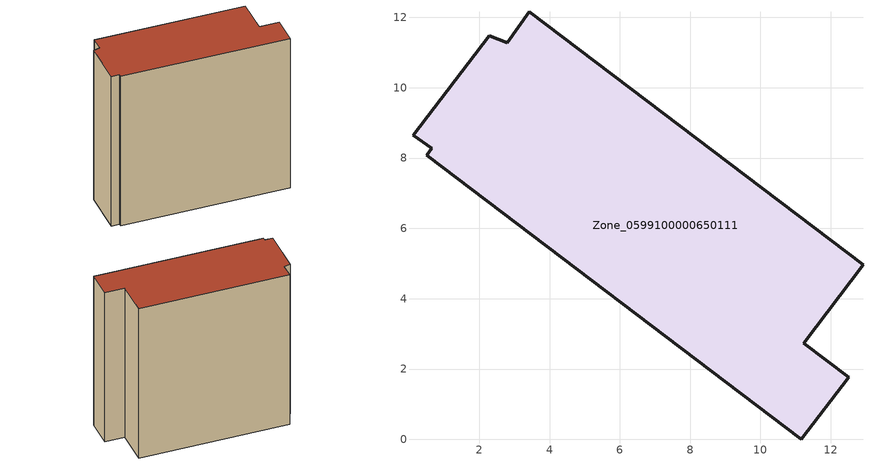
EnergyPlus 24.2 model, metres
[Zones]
Zone_0599100000650111
 floor ground (C_G): 2.8,11.28 3.43,12.16 12.92,4.96 11.24,2.73 12.51,1.77 11.17,0 0.51,8.09 0.65,8.28 0.13,8.64 2.28,11.49 z2.53
 wall outside (C_F): 0.51,8.09 11.17,0 12.51,1.77 11.24,2.73 12.92,4.96 3.43,12.16 2.8,11.28 2.28,11.49 0.13,8.64 0.65,8.28 0.51,8.09 z2.53:16.07
 roof outside (C_R): 3.43,12.16 2.8,11.28 2.28,11.49 0.13,8.64 0.65,8.28 0.51,8.09 11.17,0 12.51,1.77 11.24,2.73 12.92,4.96 z16.07
[BUILDING]
Pand.0599100000650111: North Axis=0; Terrain=City; Loads Convergence Tolerance Value=0.04; Temperature Convergence Tolerance Value=0.4; Solar Distribution=FullExterior; Maximum Number of Warmup Days=25; Minimum Number of Warmup Days=1
[Site:Location]
Rotterdam.The.Hague.AP_ZH_NLD Design_Conditions: Latitude=51.96; Longitude=4.45; Time Zone=1; Elevation=-4.5
[SITE:GROUNDTEMPERATURE:BUILDINGSURFACE]
18, 18, 18, 18, 18, 18, 18, 18, 18, 18, 18, 18
[MATERIAL] Thermal Absorptance=0.9; Solar Absorptance=0.7; Visible Absorptance=0.7
Name | Roughness | Thickness | Conductivity | Density | Specific Heat
G.TI.1946 | MediumSmooth | 0.15 | 1 | 540 | 1210
F.TI.1946 | Rough | 0.3 | 0.857143 | 1920 | 840
R.TI.1946 | MediumRough | 0.2 | 0.1 | 1500 | 1000
[CONSTRUCTION]
C_G: G.TI.1946
C_F: F.TI.1946
C_R: R.TI.1946
[ZONE]
Zone_0599100000650111: Type=1; Multiplier=1; Ceiling Height=Autocalculate; Volume=Autocalculate; Floor Area=autocalculate; Part of Total Floor Area=Yes
[ZONEINFILTRATION:DESIGNFLOWRATE]
Infil_Zone_0599100000650111: Zone or ZoneList or Space or SpaceList=Zone_0599100000650111; Schedule=AlwaysOn; Design Flow Rate Calculation Method=Flow/Area; Flow Rate per Floor Area=0.003; Constant Term Coefficient=1; Temperature Term Coefficient=0; Velocity Term Coefficient=0; Velocity Squared Term Coefficient=0
[HVACTEMPLATE:ZONE:IDEALLOADSAIRSYSTEM]
Zone_0599100000650111: Maximum Heating Supply Air Temperature=50; Minimum Cooling Supply Air Temperature=13; Maximum Heating Supply Air Humidity Ratio=0.0156; Minimum Cooling Supply Air Humidity Ratio=0.0077; Heating Limit=NoLimit; Cooling Limit=NoLimit; Dehumidification Control Type=ConstantSensibleHeatRatio; Cooling Sensible Heat Ratio=0.7; Dehumidification Setpoint=60; Humidification Control Type=None; Humidification Setpoint=30; Outdoor Air Method=None; Outdoor Air Flow Rate per Person=0.00944; Outdoor Air Flow Rate per Zone Floor Area=0; Outdoor Air Flow Rate per Zone=0; Demand Controlled Ventilation Type=None; Outdoor Air Economizer Type=NoEconomizer; Heat Recovery Type=None; Sensible Heat Recovery Effectiveness=0.7; Latent Heat Recovery Effectiveness=0.65
[ZONECONTROL:THERMOSTAT]
ThermostatControl_Zone_0599100000650111: Zone or ZoneList=Zone_0599100000650111; Control Type Schedule=DualSetpointControlType; Control 1=Thermostat_Zone_0599100000650111; Temperature Difference Between Cutout And Setpoint=0
[THERMOSTATSETPOINT:DUALSETPOINT]
Thermostat_Zone_0599100000650111: Heating Setpoint Temperature Schedule=HeatingSetpoint_Zone_0599100000650111; Cooling Setpoint Temperature Schedule=CoolingSetpoint_Zone_0599100000650111
[SCHEDULE:COMPACT]
HeatingSetpoint_Zone_0599100000650111: Through: 12/31, For: AllDays, Until: 24:00, 21
CoolingSetpoint_Zone_0599100000650111: Through: 12/31, For: AllDays, Until: 24:00, 24
DualSetpointControlType: Through: 12/31, For: AllDays, Until: 24:00, 4
AlwaysOn: Through: 12/31, For: AllDays, Until: 24:00, 1
